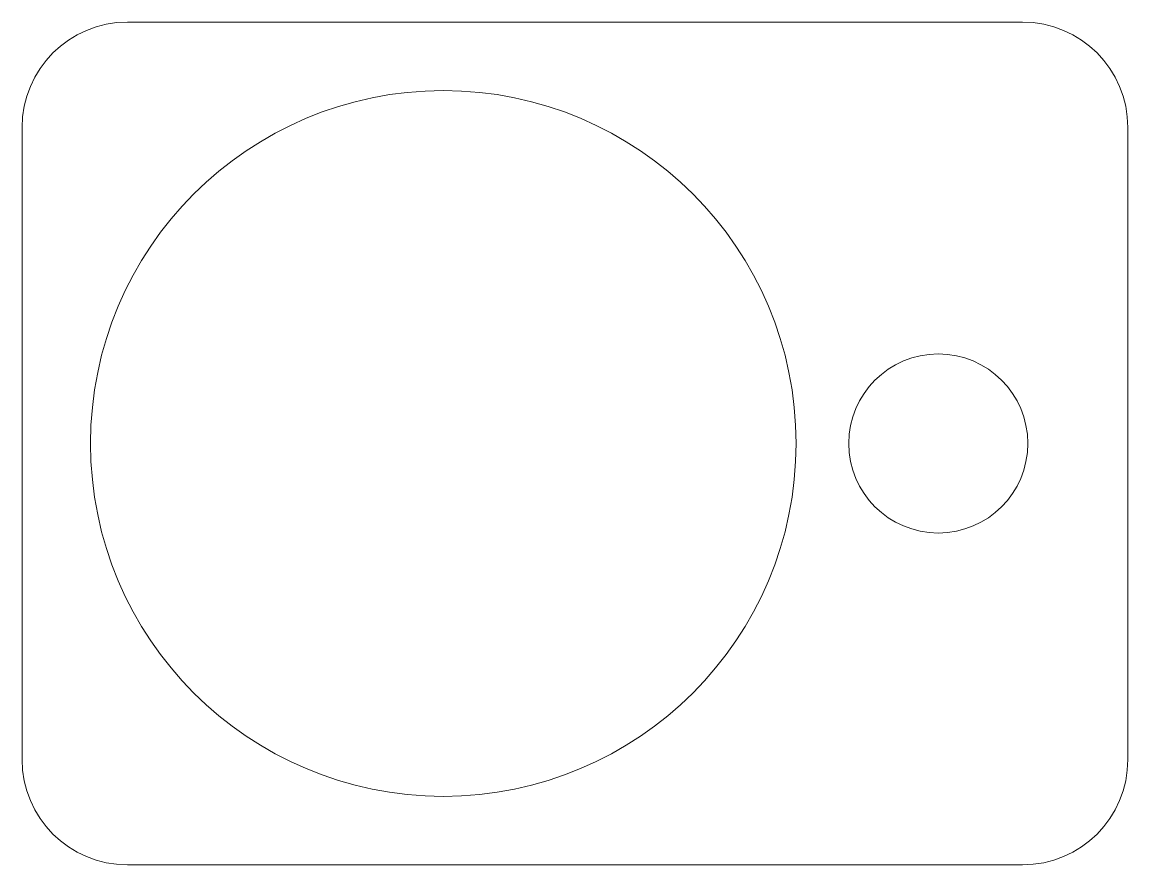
# Model space of a CAD drawing. Header units: millimetres. Extents: x -54 to 51, y -19 to 61.
import ezdxf

# ---------------------------------------------------------------- set-up
doc = ezdxf.new("R2010")
doc.units = ezdxf.units.MM

msp = doc.modelspace()

# ---------------------------------------------------------------- linework, layer by layer
at = {"color": 7, "linetype": 'Continuous', "lineweight": 15}
for p, q in [((40.75, 61.5), (-44.25, 61.5)), ((-54.25, 51.5), (-54.25, -8.5)), ((50.75, -8.5), (50.75, 51.5)), ((-44.25, -18.5), (40.75, -18.5))]:
    msp.add_line(p, q, dxfattribs=at)
for centre, radius in [((-14.25, 21.5), 33.5), ((32.75, 21.5), 8.5)]:
    msp.add_circle(centre, radius, dxfattribs=at)
for centre, start, end in [((-44.25, 51.5), 90, 180), ((40.75, 51.5), 0, 90), ((-44.25, -8.5), 180, 270), ((40.75, -8.5), 270, 0)]:
    msp.add_arc(centre, 10, start, end, dxfattribs=at)

doc.saveas('drawing.dxf')
